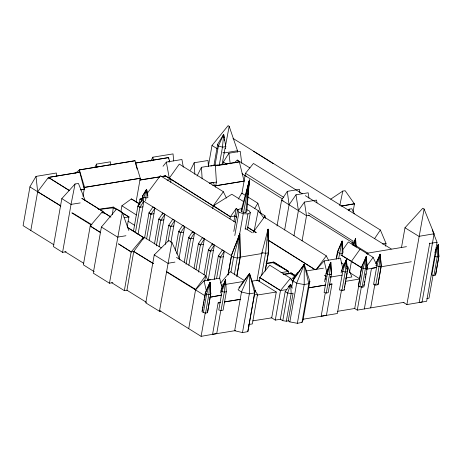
<?xml version="1.0" encoding="UTF-8"?>
<svg xmlns="http://www.w3.org/2000/svg" width="462" height="462" viewBox="0 0 462 462"><rect width="100%" height="100%" fill="white"/><g stroke="black" fill="none" stroke-linecap="round" stroke-linejoin="round"><path stroke-width="0.69" d="M358.46 285.955L361.723 266.603L366.331 256.416L367.134 268.434L363.883 286.879L362.098 287.179L359.892 286.821L358.46 285.955L361.723 266.603M346.257 263.866L346.408 259.736L342.013 269.271M355.497 240.858L355.584 238.767L352.772 245.079M141.539 201.542L142.654 195.738L146.587 189.305L145.64 200.762M342.036 242.486L342.111 241.118L337.543 251.426L336.169 259.228M330.573 265.771L330.763 262.289L326.108 273.221L324.607 281.733M380.064 256.97L380.22 254.239L375.825 263.825M225.439 281.907L225.56 279.828L221.148 290.072M209.887 283.708L209.996 282.34L205.215 293.249L201.963 311.694L203.384 312.566L205.584 313.04L207.478 312.739L210.793 293.555L209.996 282.34L205.215 293.249L206.635 294.121L208.836 294.594L210.73 294.294L209.996 282.346L206.635 294.121L203.384 312.566M267.717 233.524L268.064 229.21L267.533 230.538M365.563 259.055L366.331 256.416L367.134 268.434L365.35 268.734L363.144 268.376L361.711 267.515L366.331 256.416L365.35 268.734L362.098 287.179M207.478 312.739L210.793 293.555M438.086 246.084L438.219 244.71L438.831 256.554L435.579 275L433.957 275.375L431.826 274.959L435.077 256.514L438.213 244.716L434.875 252.396M220.605 292.948L220.975 290.823L225.554 279.828L224.313 292.076L221.061 310.522L218.763 309.996L222.014 291.551L225.554 279.828L226.351 291.724L223.1 310.169L221.061 310.522M230.988 272.066L233.599 257.288L239.772 233.899L237.277 257.998L234.298 274.89M267.284 231.208L268.052 229.21L265.558 253.303L261.59 275.826M247.886 194.808L248.036 193.399M248.337 190.581L248.637 187.757M248.787 186.348L249.457 180.007L241.083 210.816L241.695 211.717L243.601 212.41L245.715 212.491L246.76 211.919L249.457 180.007L241.695 211.717M435.579 275L438.9 255.948M245.715 212.491L249.457 180.013L246.795 190.997M354.695 246.234L355.584 238.773L353.049 245.103M238.779 239.039L239.281 234.933L238.496 238.317M267.637 232.917L267.972 230.18L267.66 231.537M112.37 214.795L113.346 207.057L98.793 209.35M248.729 184.234L249.457 180.007L243.601 212.41M53.967 244.825L30.821 230.463L37.653 191.724L36.024 176.386L56.347 173.013L56.722 176.553M48.187 178.817L48.435 177.408L79.799 172.245L84.234 189.281L80.706 189.859L84.234 189.281M85.32 200.774L78.436 183.443L75.052 183.992L61.821 198.62L53.367 246.575L62.578 252.356L66.095 251.784M62.578 252.356L71.038 204.371L75.052 183.992M78.852 172.661L79.349 169.86L135.025 160.793L140.263 178.274L136.071 202.061M82.993 196.321L84.581 187.312L79.349 169.86M102.397 211.723L110.944 217.082L102.402 211.671L90.234 225.93L83.374 264.841L94.219 271.679M102.154 213.074L102.402 211.671M128.806 230.486L122.332 212.497L116.643 208.951L101.397 227.033L93.266 273.146L109.459 283.229L112.832 282.669M120.807 212.023L121.904 205.798L131.335 198.931L140.021 203.904M109.459 283.229L122.332 212.497M127.241 226.617L128.95 216.932L113.346 207.057M133.397 231.629L137.895 206.092L142.134 200.231M138.606 206.098L138.987 203.956L141.99 200.468M139.253 203.28L139.986 199.128L142.764 198.689M127.154 290.188L124.342 290.662L131.168 251.929L143.289 237.41L127.425 227.425L143.301 237.364L144.011 238.559M135.372 232.865L139.876 207.322L143.861 201.293L138.005 234.494M141.655 201.409L142.654 195.738M142.972 202.448L143.844 197.482L146.593 189.305L147.886 195.426M142.931 239.443L143.301 237.364M144.606 237.791L148.989 212.947L152.928 206.947L154.932 208.166L149.203 240.656M146.587 239.021L150.964 214.195L154.932 208.166M168.399 158.98L168.653 157.525L135.458 163.115M154.481 243.919L158.859 219.08L162.797 213.057L164.801 214.293L159.072 246.789M169.156 162.023L169.404 160.62L168.636 157.629L135.482 163.011M180.007 259.887L171.887 242.377L168.78 240.471L154.227 254.914L145.767 302.87L159.454 311.255L160.863 311.018M156.335 245.865L160.84 220.328L164.801 214.293M162.555 214.443L162.797 213.057M226.438 198.088L223.354 191.736L179.302 164.108L169.363 178.066L170.645 178.869M170.657 182.276L171.154 179.464L167.123 180.111M165.356 244.421L168.734 225.265L172.742 219.242L174.746 220.461L170.888 242.313M168.099 241.395L170.732 226.484L174.746 220.461M159.454 311.255L171.887 242.377M175.283 250.548L178.661 231.398L182.652 225.392L184.65 226.611L179.048 258.391M176.906 253.915L180.659 232.617L184.65 226.611M184.222 262.393L188.6 237.56L192.585 231.531L194.56 232.779L188.837 265.257M186.076 264.333L190.581 238.796L194.56 232.779M192.342 232.917L192.585 231.531M208.287 166.534L212 145.495L228.113 125.647L229.187 126.311L237.497 150.739L237.254 152.142M194.028 268.491L198.412 243.659L202.414 237.63L204.389 238.877L198.539 272.066M213.918 165.512L217.671 144.231L223.677 134.35L225.808 146.61L225.433 148.741M196.027 269.721L200.41 244.877L204.389 238.877M215.026 165.136L218.405 145.98L223.683 134.35L224.151 137.849M188.715 328.638L195.634 289.408L205.654 275.664L176.455 257.398M215.5 187.162L216.401 182.074L215.338 165.032L201.432 167.296L197.049 176.028M219.335 164.905L222.465 147.17L223.689 134.355L223.111 136.342M212.647 208.726L213.144 205.908L223.354 191.736M221.997 164.899L225.081 147.956M222.84 164.847L223.331 162.052L228.898 153.234L240.246 151.34L241.753 163.323M204.025 274.671L208.402 249.844L212.393 243.821L214.368 245.068L208.143 280.382M204.695 281.104L205.654 275.664L208.137 280.636M205.896 276.617L210.401 251.062L214.368 245.068M212.15 245.201L212.393 243.821M202.316 311.03L202.564 309.609M202.818 308.189L203.066 306.774M203.315 305.353L203.944 301.807M204.192 300.387L204.441 298.966M204.695 297.551L205.567 292.585M220.819 310.36L216.724 333.599L201.109 336.353L205.33 312.404M205.584 313.04L208.836 294.594L209.996 282.346L209.292 284.985M214.206 279.435L218.335 256.023L222.338 249.994L224.318 251.241L219.589 278.043M216.58 278.54L220.334 257.242L224.318 251.241M229.995 218.867L230.365 216.759L236.209 208.495L238.583 210.037M233.899 221.627L236.209 208.495M233.801 231.393L237.549 210.146L239.934 208.836L241.961 208.916M241.869 193.78L245.489 173.256L253.453 163.473L302.275 193.763M234.806 235.545L238.929 212.168L237.549 210.146M227.974 274.867L231.699 254.533L239.766 233.893L231.323 255.861L233.599 257.288L237.277 257.998L240.026 257.525L240.425 256.196L239.784 233.899L238.866 237.376M228.101 274.948L231.699 254.533M239.489 234.979L243.237 213.733L238.929 212.168M236.804 275.826L240.026 257.525L239.784 233.899M236.827 276.611L240.425 256.196M245.201 229.498L247.95 213.918L250.34 212.618L248.972 210.585L246.512 209.69M247.343 229.62L250.34 212.618M253.742 232.767L254.036 231.104L264.328 217.128L326.27 255.85L328.522 260.256M242.492 332.582L249.324 293.844L249.544 273.516L255.163 290.598L247.823 331.652L242.492 332.582L234.644 330.746L241.476 292.013L249.52 273.527L254.654 292.92L247.823 331.652M256.97 280.786L261.931 252.633L268.058 229.216L268.301 252.841L265.072 271.136M258.957 281.756L259.696 277.541L269.716 265.176L290.494 278.222L293.064 282.322M254.932 290.529L257.553 294.41L252.35 323.92L248.804 324.491M265.338 270.507L268.688 251.501L268.07 229.21M277.033 225.964L281.606 200.029L287.283 191.355L299.434 189.38L299.884 192.735M284.638 229.96L289.079 204.776L287.283 191.355M259.049 281.231L276.27 292.036L271.714 317.856L252.743 320.853M280.896 319.196L275.288 320.097L280.498 290.558L290.494 278.222M293.965 235.782L298.406 210.591L296.021 194.773L308.166 192.798L308.98 198.221M288.207 273.504L288.571 271.431L273.683 262.041L266.014 263.265M292.307 288.178L290.685 284.315L285.204 291.591L280.324 319.259L282.784 320.686L286.296 321.223L288.224 320.853L289.853 321.899L297.372 323.302L301.986 322.407L303.037 320.12L309.869 281.387L304.256 264.391L308.812 283.674L301.986 322.407M282.784 320.686L287.659 293.018L290.667 284.315L288.242 286.746M291.73 287.173L292.85 280.832L293.844 278.326L304.233 264.391L292.85 280.832L296.685 283.166L304.198 284.569L308.812 283.674L309.869 281.387M286.296 321.223L291.175 293.555L290.679 284.321L290.038 285.499M293.468 280.44L293.844 278.326M302.073 240.881L306.514 215.696L304.412 202.079L316.545 200.104L316.967 202.824M288.224 320.853L293.104 293.185L291.175 293.555L287.659 293.018L285.204 291.591M289.853 321.899L296.685 283.166L304.239 264.403L304.36 265.806M297.372 323.302L304.198 284.569L304.25 264.403L303.707 265.702M325.184 279.574L325.433 278.153M325.681 276.738L325.935 275.317M326.184 273.897L330.757 262.289L331.439 274.226L328.187 292.671L326.27 293.012L324.105 292.486L327.356 274.041L330.757 262.289L331.439 274.226L329.522 274.567L327.356 274.041L326.108 273.221L326.432 272.482M325.265 292.995L321.165 316.239L337.364 313.519L341.591 289.576M326.27 293.012L329.522 274.567L330.763 262.289L330.238 264.27M329.146 285.424L329.394 284.009M330.521 277.622L330.769 276.201M331.023 274.786L331.271 273.365M329.146 284.43L331.976 283.963L326.438 315.367L303.13 319.213M336.509 258.668L337.635 252.281L342.099 241.118L343.012 251.981M338.582 258.945L342.105 241.124L342.198 254.753M341.135 272.909L341.51 270.784L346.402 259.736L347.401 271.662L344.15 290.107L341.944 290.523L339.466 289.957L342.717 271.512L346.402 259.736L347.401 271.662L345.195 272.078L341.51 270.784M353.084 211.688L354.458 203.909L345.154 190.714L342.792 191.089L330.677 199.18M341.944 290.523L345.195 272.078L346.408 259.742L345.692 262.352M344.438 287.197L344.692 285.776M344.941 284.355L345.564 280.809M345.819 279.394L346.067 277.974M346.315 276.553L346.945 273.007M349.457 272.626L351.449 261.336L360.054 249.255L373.1 257.351L376.773 265.026M358.685 286.001L354.724 308.483L337.358 311.348M359.892 286.821L363.144 268.376L366.331 256.416M404.117 302.321L357.288 310.118L361.48 286.33M363.785 285.77L364.033 284.355M364.281 282.935L364.53 281.514M365.159 277.968L365.407 276.547M365.656 275.133L365.91 273.712M366.661 269.456L367.036 267.325M364.333 308.963L371.488 268.382L376.466 267.556M370.703 307.877L374.901 284.09M375.779 285.077L377.974 284.707L381.225 266.262L380.22 254.244L376.825 266.095L373.573 284.54L375.779 285.077L379.031 266.632L380.22 254.244L376.247 263.103M381.214 265.454L377.974 284.707M385.516 246.211L386.013 243.399L380.382 230.007L233.004 138.386M401.466 247.684L404.978 227.778L422.77 208.229L424.11 209.055L434.101 233.772L422.066 302.021L406.878 304.591L403.239 302.356M406.878 304.591L424.11 209.055M432.23 229.96L437.04 242.279L426.634 301.305L419.19 302.5L429.752 243.093M433.056 275.086L428.984 298.175L426.853 298.527M433.957 275.375L437.208 256.93L438.219 244.716L438.831 256.554L437.208 256.93L435.077 256.514M225.346 146.546L229.187 126.311M247.493 203.973L258.206 210.614L254.083 231.173L247.413 227.056M349.012 210.585L349.295 209.176L351.842 208.76L354.377 213.819M339.749 205.677L342.792 191.089M255.163 290.598L254.654 292.92L249.324 293.844L241.476 292.013L238.092 289.801L249.515 273.521M354.932 241.441L355.584 238.767L356.127 247.274M225.069 281.814L225.56 279.828M169.057 162.012L169.404 160.62M267.694 230.602L268.058 229.21M437.849 246.044L438.213 244.71L436.059 249.861M253.43 299.688L253.811 298.302M248.55 327.35L248.931 325.97M268.688 251.501L268.301 252.841L265.558 253.303L261.931 252.633M341.534 243.081L342.105 241.118M379.429 256.866L380.214 254.239L381.225 266.262L379.031 266.632L375.768 265.436M353.413 245.582L355.578 238.773L355.919 246.593M145.946 191.147L146.593 189.305L147.932 197.632L146.142 197.921L143.844 197.482L142.411 196.575L146.587 189.305M249.03 274.821L249.526 273.516L240.627 285.279M190.448 170.247L194.173 162.751L208.05 160.493L208.42 166.615M94.606 167.556L96.57 164.085L110.482 161.81L110.811 165.321M263.935 217.55L264.951 215.771L259.02 212.052M150.589 161.209L152.91 157.167L173.036 153.904L173.706 160.949M36.024 176.386L29.984 186.619L23.1 225.652L30.821 230.463M238.265 199.082L241.793 193.133L245.807 195.657M254.672 208.564L257.848 203.211L248.106 197.095M346.743 268.693L347.921 266.886L346.696 266.129M374.642 238.542L380.382 230.007M283.085 201.01L281.601 200.081L289.079 204.776L296.021 194.773M289.079 204.776L298.406 210.591L304.412 202.079M366.753 266.291L373.1 257.351M343.116 249.278L348.308 241.972L360.025 249.261M316.227 269.565L326.27 255.85M147.274 193.295L160.343 175.699L235.418 222.28M48.423 177.46L69.675 190.725L48.435 177.408L37.653 191.724L29.932 186.919M238.929 287.52L239.778 286.4M163.04 166.285L166.332 162.093L181.918 159.5L183.322 167.146M220.605 283.096L230.22 271.656L244.277 280.486M291.025 279.966L297.88 272.366M316.285 269.606L324.18 260.909L340.459 258.177L342.7 268.139M343.07 252.662L342.446 253.338L339.582 253.268L337.635 252.281L337.543 251.426M222.083 288.236L219.704 278.176L204.019 280.85L195.547 289.905L194.392 289.045M169.363 178.066L213.144 205.908L231.803 194.254L243.566 201.542M234.217 162.959L237.237 160.048L249.959 167.977M348.273 210.123L349.295 209.176M75.549 173.14L79.331 169.964L135.043 160.689M283.622 274.624L290.2 273.573L291.031 272.927L295.108 275.502M266.256 263.738L272.851 262.682L273.683 262.041L288.571 271.431L280.936 272.655M209.979 297.228L221.552 295.004M341.972 205.931L354.371 203.713M210.066 297.239L221.425 295.241M226.351 291.724L224.313 292.076L222.014 291.551L220.975 290.823M174.954 262.098L167.908 263.3L154.227 254.914M225.808 146.61L222.465 147.17L218.405 145.98L217.671 144.231M161.296 176.6L165.558 175.941L230.365 216.759L234.892 215.991L236.671 217.111M131.168 251.929L118.526 243.896L131.168 251.929L133.986 251.455M434.101 233.772L418.907 236.342L404.978 227.778M330.815 277.033L342.082 275.138M50.133 177.171L79.805 172.199M222.892 152.229L224.099 152.974L237.497 150.739M215.327 165.794L239.374 161.804M209.338 183.247L213.508 182.554L214.328 185.401L212.959 185.614L214.328 185.401M150.964 214.195L148.989 212.947L150.964 214.195L153.956 213.698M160.84 220.328L158.859 219.08L160.84 220.328L163.831 219.831M173.77 225.993L170.726 226.501L168.734 225.265L170.732 226.484M406.456 246.668L366.897 253.268L367.29 254.562M366.562 269.184L376.518 267.527M380.728 266.84L411.272 261.746M345.622 278.008L351.859 276.975L347.921 266.886M308.662 287.843L325.618 285.019M139.876 207.322L137.901 206.081L139.876 207.322L142.885 206.826M125.93 235.736L117.591 237.116L101.397 227.033M341.02 206.121L354.458 203.909L353.494 203.292L354.458 203.909M190.581 238.796L188.606 237.549L190.581 238.796L193.59 238.3M200.404 244.895L198.412 243.659L200.41 244.877L203.413 244.398M220.334 257.259L218.335 256.023L220.334 257.242L223.342 256.762M239.969 257.167L262.37 253.459M382.536 243.971L386.013 243.399M306.185 271.003L323.412 268.174M252.194 281.104L257.057 280.301L259.471 280.746M345.345 281.375L359.927 278.973L349.722 272.649M308.656 287.855L325.612 285.06M329.14 284.477L331.964 284.009M210.811 166.066L212.156 165.846M213.502 165.627L218.22 164.853M139.94 180.122L159.869 176.871M161.29 176.634L165.558 175.941L160.863 176.698M244.098 181.127L215.748 185.759L244.098 181.127L239.356 161.896L215.332 165.754M309.205 215.257L306.514 215.696L298.406 210.591M210.395 251.074L208.402 249.844L210.401 251.062L213.398 250.589M221.321 285.083L224.174 284.621M225.595 284.39L242.804 281.589M84.581 187.312L140.263 178.274L84.563 187.433L83.408 186.717M80.18 202.922L71.032 204.395L61.821 198.62M209.436 183.2L216.401 182.074M183.674 232.143L180.659 232.629L178.661 231.398L180.659 232.617M207.663 280.139L210.314 279.712M280.498 290.558L259.696 277.541L280.492 290.586L286.798 289.57M218.11 302.957L220.212 302.616M224.411 301.94L240.506 299.33M235.678 330.573L212.584 334.315L218.122 302.91L220.218 302.575M213.144 205.908L214.414 205.706M429.602 243.474L437.04 242.279M283.142 274.191L291.031 272.927M254.008 294.975L257.553 294.41M224.417 301.9L240.506 299.318M124.093 217.7L128.95 216.932L121.529 212.566M257.294 295.027L276.27 292.036M139.974 179.914L159.875 176.825M142.816 198.758L139.986 199.128L141.776 200.254L139.986 199.128L141.412 199.307M98.81 209.471L113.427 207.819M243.237 213.733L247.95 213.918M127.547 216.626L128.95 216.932M245.074 175.589L246.338 176.282M272.851 262.682L288.571 271.431M290.2 273.573L295.23 276.368M113.49 207.836L116.58 209.656M324.341 275.294L326.166 276.397M351.449 261.336L340.829 254.868L362.075 268.064L351.443 261.371M60.84 205.85L37.653 191.724L60.799 206.087M72.436 212.913L91.961 224.809M153.361 263.496L133.755 251.478L144.213 237.225L161.244 247.88M166.84 271.76L195.634 289.408M212 145.495L217.521 148.908M305.324 195.657L391.256 248.978M353.609 244.282L351.773 243.145L353.222 241.21L308.183 212.797M356.063 245.807L368.324 253.419M341.193 262.716L344.254 264.611M245.108 228.292L252.373 232.802M143.364 200.987L231.676 255.786M71.76 212.89L91.251 224.988M64.934 251.628L83.813 263.34M223.331 162.052L226.946 164.299M354.331 308.275L357.288 310.118M153.332 263.652L133.755 251.478L126.929 290.211L146.5 302.385M166.794 272.02L204.989 295.778M159.962 310.759L201.109 336.353M242.042 173.7L282.242 198.787M308.443 215.136L352.928 242.891M138.981 203.973L139.969 204.585M103.066 211.573L81.814 198.308L103.055 211.625L104.008 213.456M253.557 151.305L258.512 154.406M259.061 154.753L273.36 163.715M234.794 215.933L236.579 217.053M255.809 232.496L247.372 227.212M267.931 240.101L315.205 269.756L267.966 239.905M271.13 317.486L275.288 320.097M165.107 175.664L169.317 178.309L166.332 162.093M291.002 272.932L295.183 275.56M245.489 173.256L283.835 197.441M254.036 231.104L256.462 232.634M90.206 226.109L100.445 232.565M111.689 282.686L124.342 290.662M131.335 198.931L138.923 203.742M121.904 205.798L136.492 215.032M127.986 221.131L134.667 225.364M90.234 225.93L100.468 232.426M213.392 205.654L230.365 216.759M237.237 160.048L238.19 160.967M258.206 210.614L263.825 217.925M257.848 203.211L261.001 213.456M264.951 215.771L265.667 218.347M135.661 163.687L137.099 169.092M204.019 280.85L206.37 290.91M324.18 260.909L326.929 272.857M224.336 139.247L224.515 140.65M228.898 153.234L230.22 163.802M344.063 289.322L344.15 290.107M152.91 157.167L153.263 160.689M96.57 164.085L96.899 167.602M201.432 167.296L202.148 178.869M194.173 162.751L194.849 174.324"/></g></svg>
